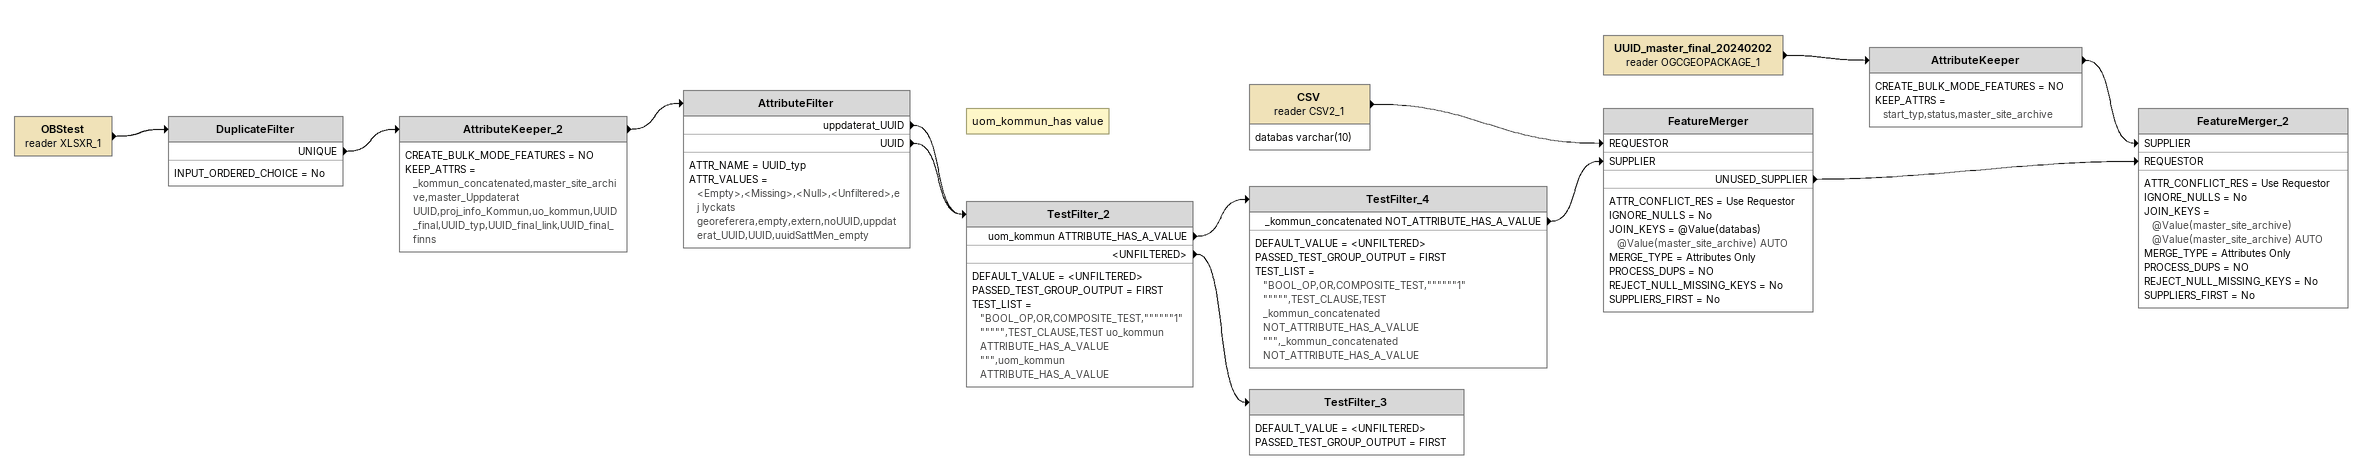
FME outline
OBStest (reader XLSXR_1)
    -> DuplicateFilter
DuplicateFilter
    INPUT_ORDERED_CHOICE = No
    UNIQUE -> AttributeKeeper_2
AttributeKeeper_2
    CREATE_BULK_MODE_FEATURES = NO
    KEEP_ATTRS = _kommun_concatenated,master_site_archive,master_Uppdaterat UUID,proj_info_Kommun,uo_kommun,UUID_final,UUID_typ,UUID_final_link,UUID_final_finns
    -> AttributeFilter
AttributeFilter
    ATTR_NAME = UUID_typ
    ATTR_VALUES = <Empty>,<Missing>,<Null>,<Unfiltered>,ej lyckats georeferera,empty,extern,noUUID,uppdaterat_UUID,UUID,uuidSattMen_empty
    uppdaterat_UUID -> TestFilter_2
    UUID -> TestFilter_2
Note: uom_kommun_has value
TestFilter_2
    DEFAULT_VALUE = <UNFILTERED>
    PASSED_TEST_GROUP_OUTPUT = FIRST
    TEST_LIST = "BOOL_OP,OR,COMPOSITE_TEST,""""""1"""""",TEST_CLAUSE,TEST uo_kommun ATTRIBUTE_HAS_A_VALUE """,uom_kommun ATTRIBUTE_HAS_A_VALUE
    uom_kommun ATTRIBUTE_HAS_A_VALUE -> TestFilter_4
    <UNFILTERED> -> TestFilter_3
TestFilter_4
    DEFAULT_VALUE = <UNFILTERED>
    PASSED_TEST_GROUP_OUTPUT = FIRST
    TEST_LIST = "BOOL_OP,OR,COMPOSITE_TEST,""""""1"""""",TEST_CLAUSE,TEST _kommun_concatenated NOT_ATTRIBUTE_HAS_A_VALUE """,_kommun_concatenated NOT_ATTRIBUTE_HAS_A_VALUE
    _kommun_concatenated NOT_ATTRIBUTE_HAS_A_VALUE -> FeatureMerger [SUPPLIER]
TestFilter_3
    DEFAULT_VALUE = <UNFILTERED>
    PASSED_TEST_GROUP_OUTPUT = FIRST
CSV (reader CSV2_1)
    attributes: databas varchar(10)
    -> FeatureMerger [REQUESTOR]
FeatureMerger
    ATTR_CONFLICT_RES = Use Requestor
    IGNORE_NULLS = No
    JOIN_KEYS = @Value(databas) @Value(master_site_archive) AUTO
    MERGE_TYPE = Attributes Only
    PROCESS_DUPS = NO
    REJECT_NULL_MISSING_KEYS = No
    SUPPLIERS_FIRST = No
    UNUSED_SUPPLIER -> FeatureMerger_2 [REQUESTOR]
UUID_master_final_20240202 (reader OGCGEOPACKAGE_1)
    -> AttributeKeeper
AttributeKeeper
    CREATE_BULK_MODE_FEATURES = NO
    KEEP_ATTRS = start_typ,status,master_site_archive
    -> FeatureMerger_2 [SUPPLIER]
FeatureMerger_2
    ATTR_CONFLICT_RES = Use Requestor
    IGNORE_NULLS = No
    JOIN_KEYS = @Value(master_site_archive) @Value(master_site_archive) AUTO
    MERGE_TYPE = Attributes Only
    PROCESS_DUPS = NO
    REJECT_NULL_MISSING_KEYS = No
    SUPPLIERS_FIRST = No
